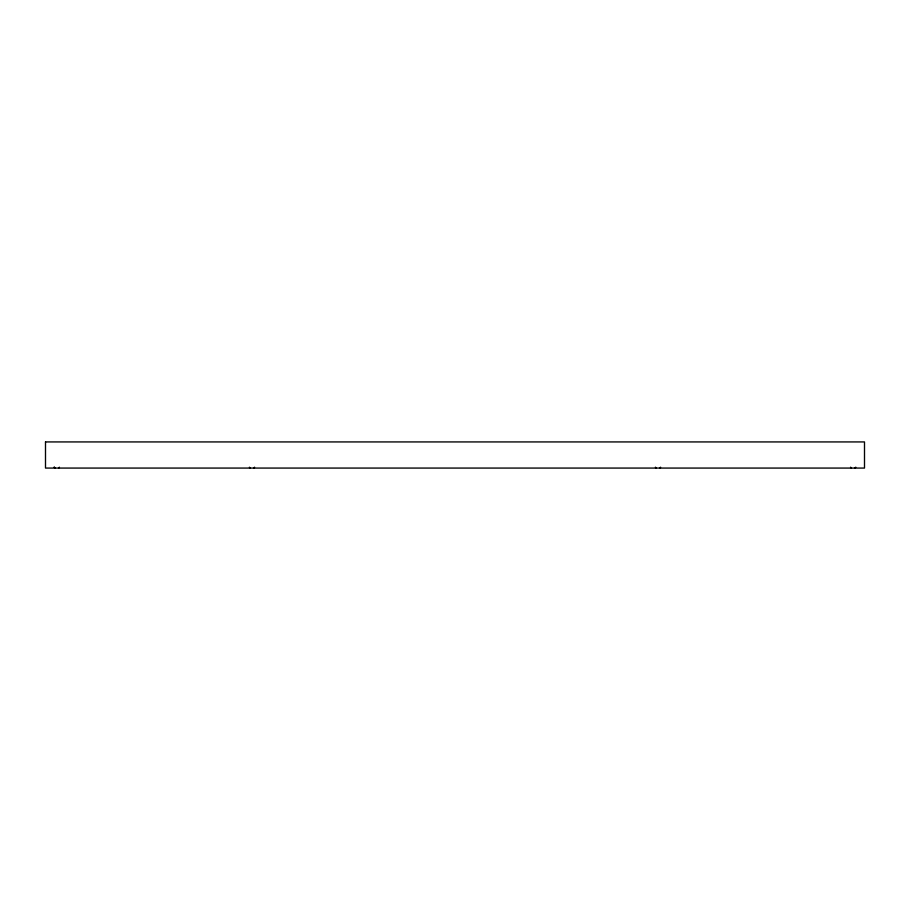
<?xml version="1.0" encoding="UTF-8"?>
<svg xmlns="http://www.w3.org/2000/svg" width="910" height="910" viewBox="0 0 910 910"><rect width="100%" height="100%" fill="white"/><g stroke="black" fill="none" stroke-linecap="round" stroke-linejoin="round"><path stroke-width="1.36" d="M58.57 468.07L59.446 467.194M253.731 468.07L254.607 467.194M659.75 468.07L660.626 467.194M854.911 468.07L855.787 467.194M850.554 467.194L851.43 468.07M655.393 467.194L656.269 468.07M249.374 467.194L250.25 468.07M45.5 441.93L45.5 468.07L864.5 468.07L864.5 441.93L45.5 441.93M55.089 468.07L54.213 467.194L55.089 468.07"/></g></svg>
